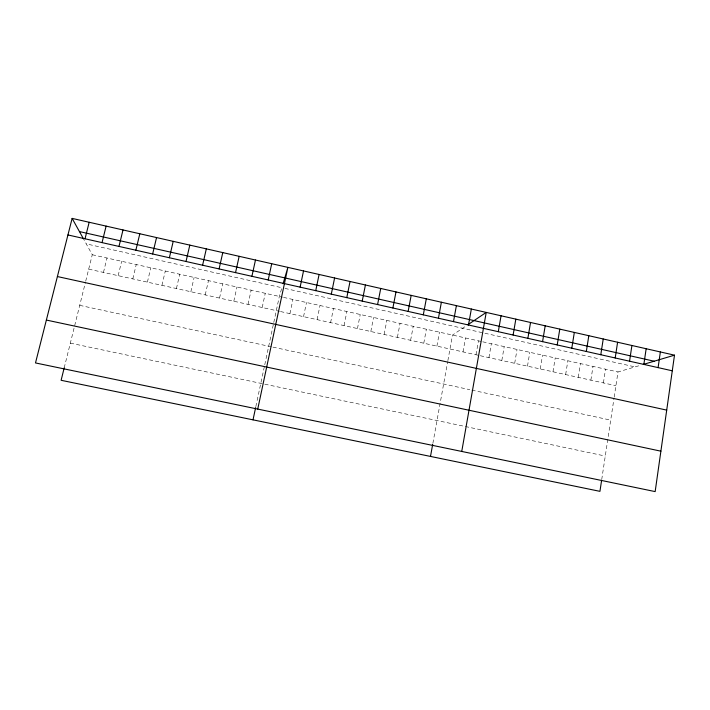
<?xml version="1.0" encoding="UTF-8"?>
<svg xmlns="http://www.w3.org/2000/svg" width="710" height="710" viewBox="0 0 710 710"><rect width="100%" height="100%" fill="white"/><g stroke="black" fill="none" stroke-linecap="round" stroke-linejoin="round"><path stroke-width="0.53" stroke-dasharray="3.55 2.66" d="M601.725 479.534L614.026 398.168M614.185 397.121L617.993 371.96L641.201 365.064M603.411 382.93L605.523 369.182M590.871 380.152L593.01 366.395M578.277 377.374L580.46 363.591M565.648 374.578L567.858 360.786M552.975 371.774L555.22 357.964M540.257 368.969L542.538 355.142M527.495 366.147L529.802 352.302M514.688 363.316L517.031 349.453M501.828 360.476L504.215 346.595M488.933 357.627L491.355 343.729M475.993 354.76L478.451 340.853M463.009 351.894L465.503 337.96M432.878 443.324L447.673 361.692M447.868 360.636L452.501 335.067L466.328 325.783M436.898 346.125L439.463 332.156M423.772 343.223L426.373 329.236M410.602 340.312L413.238 326.307M397.387 337.383L400.058 323.37M384.119 334.454L386.835 320.423M370.815 331.517L373.567 317.459M357.45 328.561L360.245 314.495M344.048 325.597L346.879 311.512M330.594 322.624L333.46 308.522M317.095 319.642L319.997 305.522M303.543 316.642L306.489 302.504M289.946 313.642L292.928 299.478M255.831 406.608L264.546 365.748M264.768 364.718L273.554 323.511M273.785 322.438L279.323 296.452L281.897 287.736L86.256 243.876M262.194 307.501L265.256 293.31M248.03 304.377L251.136 290.159M233.812 301.235L236.962 287M219.541 298.076L222.736 283.831M205.226 294.916L208.456 280.645M190.848 291.739L194.123 277.45M176.417 288.544L179.737 274.238M161.933 285.34L165.297 271.025M147.396 282.127L150.795 267.785M132.805 278.906L136.249 264.546M118.153 275.666L121.65 261.289M103.456 272.418L106.988 258.023M64.202 367.86L85.466 282.172M85.715 281.169L92.273 254.739L84.055 239.909M70.334 343.134L605.275 456.051M79.715 305.353L271.886 346.888M272.942 347.119L469.825 389.675M471.83 390.109L610.707 420.134M88.697 269.152L279.447 311.317M280.503 311.548L479.232 355.479M480.306 355.719L615.916 385.69M284.941 288.42L635.006 366.901M92.273 254.739L282.465 297.144M283.512 297.383L481.673 341.572M482.756 341.812L617.993 371.96"/><path stroke-width="1.06" d="M674.5 355.16L655.161 491.604L35.5 362.943L72.136 218.396L674.5 355.16L643.322 364.434M658.099 367.62L660.353 351.956M643.855 364.416L646.162 348.725M629.557 361.204L631.909 345.495M615.206 357.973L617.593 342.247M601.565 480.608L599.941 491.347L61.113 380.294L64.202 367.86M600.793 354.734L603.234 338.981M586.327 351.486L588.803 335.706M571.798 348.219L574.328 332.422M557.217 344.945L559.791 329.12M542.573 341.652L545.191 325.801M527.876 338.342L530.539 322.473M513.117 335.022L515.833 319.136M498.305 331.694L501.056 315.781M461.748 451.445L486.226 312.418L467.846 324.763M468.485 324.994L471.342 309.036M453.486 321.621L456.388 305.637M430.5 456.423L432.683 444.407M438.434 318.24L441.38 302.238M423.311 314.841L426.311 298.812M408.135 311.424L411.179 295.378M392.887 307.998L395.985 291.925M377.587 304.555L380.729 288.464M362.215 301.102L365.419 284.985M346.791 297.632L350.039 281.497M331.295 294.153L334.596 277.992M315.737 290.656L319.092 274.468M300.117 287.142L303.525 270.936M257.739 409.084L287.887 267.386L283.068 283.743M253.017 419.85L255.618 407.629M268.211 279.971L271.717 263.712M251.908 276.305L255.476 260.02M235.542 272.622L239.163 256.319M219.106 268.93L222.78 252.6M202.599 265.22L206.326 248.864M186.02 261.493L189.81 245.119M169.37 257.748L173.213 241.347M152.65 253.985L156.546 237.566M135.858 250.213L139.817 233.767M118.987 246.423L123.007 229.942M102.045 242.607L106.118 226.117M85.031 238.782L89.167 222.265M46.372 320.059L660.895 451.178M57.395 276.545L666.717 410.114M79.44 231.575L654.15 361.212M67.938 234.948L672.281 370.806M72.136 218.396L83.602 239.084"/></g></svg>
